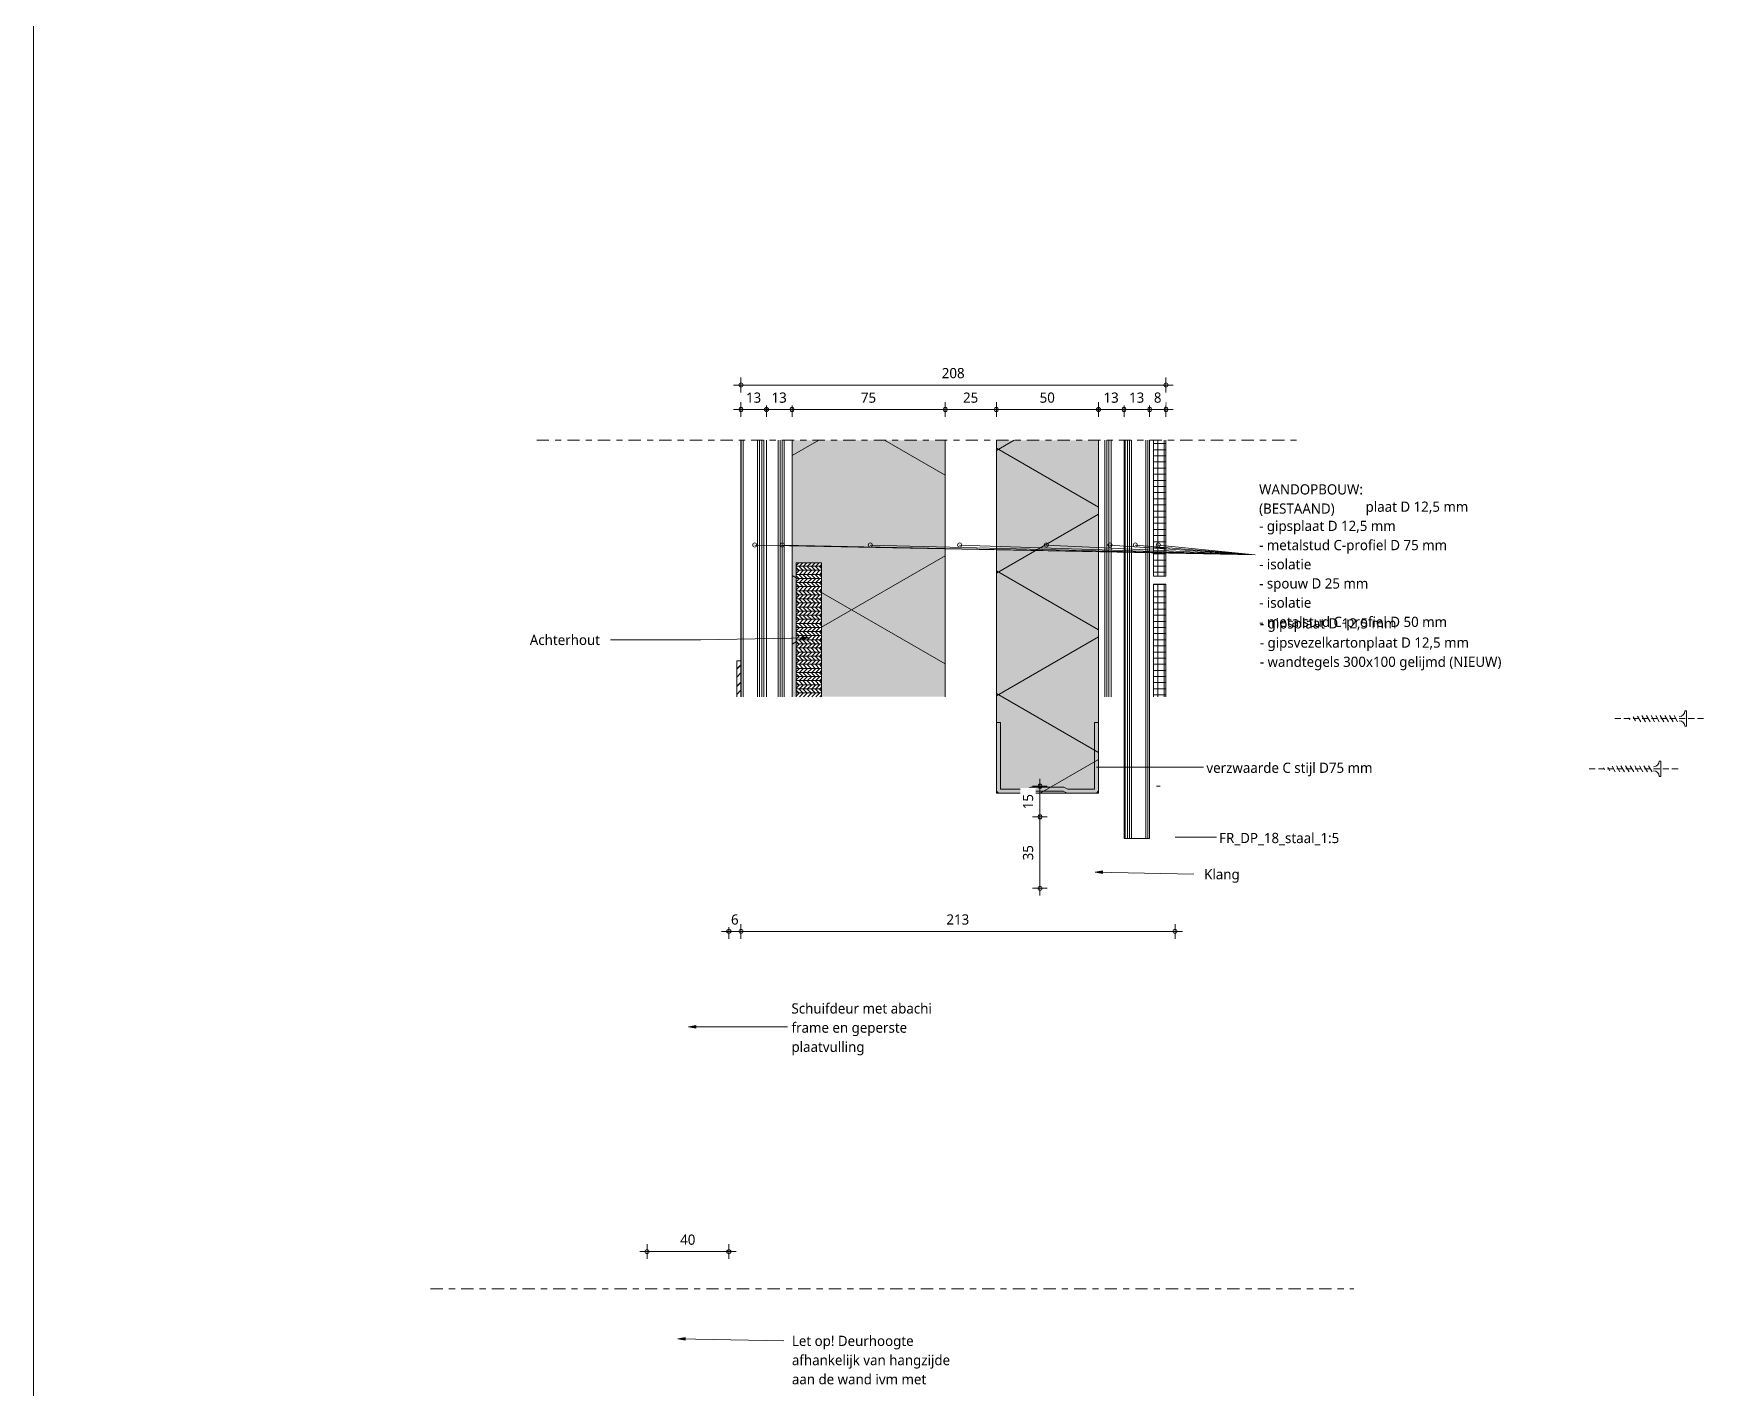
# Model space of a CAD drawing. Header units: millimetres. Extents: x 32900 to 38291, y -18988 to 4133.
# Drawn here: x 37280 to 38097, y -12529 to -11865 of the extents above; entities that cross this region are included whole.
import ezdxf

# ---------------------------------------------------------------- set-up
doc = ezdxf.new("R2010")
doc.units = ezdxf.units.MM
doc.linetypes.add('MV_center', pattern=[15, 6, -3, 3, -3])
doc.linetypes.add('MV_hidden_2', pattern=[4.5, 3, -1.5])
for name, color, linetype, lineweight in [('A-ANNO-DIMS', 211, 'Continuous', 13), ('A-ANNO-DIMS-2', 211, 'Continuous', 13), ('A-ANNO-IDEN', 131, 'Continuous', 18), ('A-ANNO-NOTE', 131, 'Continuous', 18), ('A-DETL', 90, 'Continuous', 13), ('A-DETL-GENF', 92, 'Continuous', 18), ('A-DETL-THIN', 151, 'Continuous', 18), ('G-ANNO-TEXT', 231, 'Continuous', 13)]:
    doc.layers.add(name, color=color, linetype=linetype, lineweight=lineweight)
doc.styles.add('Segoe UI', font='segoeui.ttf', dxfattribs={"height": 5})
doc.styles.add('Segoe UI_B', font='segoeui.ttf', dxfattribs={"height": 5})
doc.dimstyles.new('2_5_mm_4', dxfattribs={"dimscale": 304.8, "dimtxt": 5.23682, "dimasz": 0.006562, "dimexe": 0.011811, "dimexo": 0.0625, "dimgap": 0.005906, "dimtad": 1, "dimdec": 0, "dimzin": 0, "dimdsep": 46, "dimtxsty": 'Segoe UI', "dimblk1": 'DOTBLANK', "dimblk2": 'DOTBLANK', "dimsah": 1, "dimcen": 0.09, "dimdle": 0.011811, "dimazin": 0, "dimtfac": 1, "dimtdec": 4, "dimtix": 1, "dimtmove": 0, "dimatfit": 3, "dimfxl": 0.011811, "dimfxlon": 1, "dimtvp": 1, "dimtfill": 1, "dimtolj": 1, "dimtzin": 0, "dimarcsym": 2})
pattern_1 = [(90, (4, 0), (-10, 6e-16), []), (90, (5, 0), (-10, 6e-16), []), (90, (6, 0), (-10, 6e-16), []), (90, (7, 0), (-10, 6e-16), [])]

# ---------------------------------------------------------------- blocks, each defined once
blk = doc.blocks.new('42 isolatie - Type 1-V32-Details ziekenhuis Utiliteitsgebouw')
at = {"layer": 'A-DETL-GENF'}
blk.add_hatch(color=256, dxfattribs=at).paths.add_polyline_path([(47.49, 0.8), (173.11, 0.8), (173.11, 75.8), (47.49, 75.8), (47.49, 73.84), (113.11, 73.84), (113.11, 61.34), (47.49, 61.34)])
at = {"layer": 'A-DETL-GENF', "lineweight": 13}
h = blk.add_hatch(dxfattribs=at)
h.set_pattern_fill('FP_4', color=256, style=0, pattern_type=2)
h.set_pattern_definition([(60, (0, 0), (-69.282, 40), []), (120, (0, 0), (-69.282, -40), [])])
h.paths.add_polyline_path([(47.49, 0.8), (173.11, 0.8), (173.11, 75.8), (47.49, 75.8), (47.49, 73.84), (113.11, 73.84), (113.11, 61.34), (47.49, 61.34)])
at = {"layer": 'A-DETL-GENF'}
for p, q in [((173.11, 75.8), (47.49, 75.8)), ((173.11, 75.8), (47.49, 75.8)), ((47.49, 0.8), (173.11, 0.8)), ((47.49, 0.8), (173.11, 0.8))]:
    blk.add_line(p, q, dxfattribs=at)
blk = doc.blocks.new('NLRS_00_DI_maskeer - Type 1-4234931-Details ziekenhuis Utiliteitsgebouw')
at = {"layer": 'A-DETL-GENF', "linetype": 'MV_center'}
blk.add_line((-100, 0), (351.96, 0), dxfattribs=at)
blk = doc.blocks.new('42 isolatie - Type 1-3789021-Details ziekenhuis Utiliteitsgebouw')
at = {"layer": 'A-DETL-GENF'}
blk.add_hatch(color=256, dxfattribs=at).paths.add_polyline_path([(0.28, 50.8), (0.28, 0.8), (173.11, 0.8), (173.11, 50.8), (45.63, 50.8)])
at = {"layer": 'A-DETL-GENF', "lineweight": 13}
h = blk.add_hatch(dxfattribs=at)
h.set_pattern_fill('FP_16', color=256, style=0, pattern_type=2)
h.set_pattern_definition([(60, (0, 0), (-45.033, 26), []), (120, (0, 0), (-45.033, -26), [])])
h.paths.add_polyline_path([(0.28, 0.8), (173.11, 0.8), (173.11, 50.8), (0.28, 50.8)])
at = {"layer": 'A-DETL-GENF'}
for p, q in [((173.11, 50.8), (0.28, 50.8)), ((0.28, 50.8), (0.28, 0.8)), ((173.11, 50.8), (0.28, 50.8)), ((0.28, 50.8), (0.28, 0.8)), ((0.28, 0.8), (173.11, 0.8)), ((0.28, 0.8), (173.11, 0.8))]:
    blk.add_line(p, q, dxfattribs=at)
blk = doc.blocks.new('00 msprofiel - 50-3718037-Details ziekenhuis Utiliteitsgebouw')
at = {"layer": 'A-DETL-GENF'}
for p, q in [((1.72, 25), (34.63, 25)), ((34.63, 25), (34.63, 23.04)), ((0, 9.6), (0, 23.28)), ((34.63, 23.04), (1.96, 23.04)), ((1.96, 23.04), (1.96, 10.06)), ((0.98, 7.63), (0, 9.6)), ((1.96, 10.06), (2.95, 8.1)), ((0.98, -7.63), (0.98, 7.63)), ((2.95, 8.1), (2.95, -8.1)), ((0.98, -7.63), (0, -9.6)), ((1.96, -10.06), (2.95, -8.1)), ((0, -9.6), (0, -23.28)), ((1.96, -23.04), (1.96, -10.06)), ((34.63, -23.04), (1.96, -23.04)), ((34.63, -25), (34.63, -23.04)), ((1.72, -25), (34.63, -25))]:
    blk.add_line(p, q, dxfattribs=at)
for centre, start, end in [((1.72, 23.28), 90, 180), ((1.72, -23.28), 180, 270)]:
    blk.add_arc(centre, 1.72, start, end, dxfattribs=at)
blk = doc.blocks.new('NLRS_00_DI_maskeer - Type 1-4234758-Details ziekenhuis Utiliteitsgebouw')
at = {"layer": 'A-DETL-GENF', "linetype": 'MV_center'}
blk.add_line((275, 0), (-100, 0), dxfattribs=at)
blk = doc.blocks.new('DIMBLOCK858-Details ziekenhuis Utiliteitsgebouw')
at = {"layer": 'A-ANNO-DIMS-2'}
for p, q in [((37825.88, -12049.32), (37825.88, -12045.72)), ((37837.48, -12049.32), (37825.88, -12049.32)), ((37825.88, -12049.32), (37825.88, -12052.92)), ((37833.88, -12049.32), (37833.88, -12045.72)), ((37833.88, -12049.32), (37833.88, -12052.92))]:
    blk.add_line(p, q, dxfattribs=at)
for centre in [(37825.88, -12049.32), (37833.88, -12049.32)]:
    blk.add_circle(centre, 1, dxfattribs=at)
at = {"layer": 'A-ANNO-DIMS-2', "color": 0, "insert": (37827.98, -12041), "char_height": 5, "width": 4.5703, "attachment_point": 1, "line_spacing_factor": 1.142579, "style": 'Segoe UI', "bg_fill": 3, "box_fill_scale": 1.25, "bg_fill_color": 9, "bg_fill_true_color": 13158600, "bg_fill_transparency": 0}
blk.add_mtext('8', dxfattribs=at)
blk = doc.blocks.new('_DotBlank')
at = {"color": 0, "linetype": 'ByBlock', "lineweight": -2}
blk.add_line((-0.5, 0), (-1, 0), dxfattribs=at)
blk.add_circle((0, 0), 0.5, dxfattribs=at)
blk = doc.blocks.new('DIMBLOCK859-Details ziekenhuis Utiliteitsgebouw')
at = {"layer": 'A-ANNO-DIMS-2'}
for p, q in [((37813.38, -12049.32), (37813.38, -12045.72)), ((37825.88, -12049.32), (37813.38, -12049.32)), ((37813.38, -12049.32), (37813.38, -12052.92)), ((37825.88, -12049.32), (37825.88, -12045.72)), ((37825.88, -12049.32), (37825.88, -12052.92))]:
    blk.add_line(p, q, dxfattribs=at)
for centre in [(37813.38, -12049.32), (37825.88, -12049.32)]:
    blk.add_circle(centre, 1, dxfattribs=at)
at = {"layer": 'A-ANNO-DIMS-2', "color": 0, "insert": (37815.82, -12041), "char_height": 5, "width": 9.1406, "attachment_point": 1, "line_spacing_factor": 1.142579, "style": 'Segoe UI', "bg_fill": 3, "box_fill_scale": 1.25, "bg_fill_color": 9, "bg_fill_true_color": 13158600, "bg_fill_transparency": 0}
blk.add_mtext('13', dxfattribs=at)
blk = doc.blocks.new('DIMBLOCK860-Details ziekenhuis Utiliteitsgebouw')
at = {"layer": 'A-ANNO-DIMS-2'}
for p, q in [((37800.88, -12049.32), (37800.88, -12045.72)), ((37813.38, -12049.32), (37800.88, -12049.32)), ((37800.88, -12049.32), (37800.88, -12052.92)), ((37813.38, -12049.32), (37813.38, -12045.72)), ((37813.38, -12049.32), (37813.38, -12052.92))]:
    blk.add_line(p, q, dxfattribs=at)
for centre in [(37800.88, -12049.32), (37813.38, -12049.32)]:
    blk.add_circle(centre, 1, dxfattribs=at)
at = {"layer": 'A-ANNO-DIMS-2', "color": 0, "insert": (37803.32, -12041), "char_height": 5, "width": 9.1406, "attachment_point": 1, "line_spacing_factor": 1.142579, "style": 'Segoe UI', "bg_fill": 3, "box_fill_scale": 1.25, "bg_fill_color": 9, "bg_fill_true_color": 13158600, "bg_fill_transparency": 0}
blk.add_mtext('13', dxfattribs=at)
blk = doc.blocks.new('DIMBLOCK861-Details ziekenhuis Utiliteitsgebouw')
at = {"layer": 'A-ANNO-DIMS-2'}
for p, q in [((37750.88, -12049.32), (37750.88, -12045.72)), ((37800.88, -12049.32), (37750.88, -12049.32)), ((37750.88, -12049.32), (37750.88, -12052.92)), ((37800.88, -12049.32), (37800.88, -12045.72)), ((37800.88, -12049.32), (37800.88, -12052.92))]:
    blk.add_line(p, q, dxfattribs=at)
for centre in [(37750.88, -12049.32), (37800.88, -12049.32)]:
    blk.add_circle(centre, 1, dxfattribs=at)
at = {"layer": 'A-ANNO-DIMS-2', "color": 0, "insert": (37772.07, -12041), "char_height": 5, "width": 9.1406, "attachment_point": 1, "line_spacing_factor": 1.142579, "style": 'Segoe UI', "bg_fill": 3, "box_fill_scale": 1.25, "bg_fill_color": 9, "bg_fill_true_color": 13158600, "bg_fill_transparency": 0}
blk.add_mtext('50', dxfattribs=at)
blk = doc.blocks.new('DIMBLOCK862-Details ziekenhuis Utiliteitsgebouw')
at = {"layer": 'A-ANNO-DIMS-2'}
for p, q in [((37725.88, -12049.32), (37725.88, -12045.72)), ((37750.88, -12049.32), (37725.88, -12049.32)), ((37725.88, -12049.32), (37725.88, -12052.92)), ((37750.88, -12049.32), (37750.88, -12045.72)), ((37750.88, -12049.32), (37750.88, -12052.92))]:
    blk.add_line(p, q, dxfattribs=at)
for centre in [(37725.88, -12049.32), (37750.88, -12049.32)]:
    blk.add_circle(centre, 1, dxfattribs=at)
at = {"layer": 'A-ANNO-DIMS-2', "color": 0, "insert": (37734.57, -12041), "char_height": 5, "width": 9.1406, "attachment_point": 1, "line_spacing_factor": 1.142579, "style": 'Segoe UI', "bg_fill": 3, "box_fill_scale": 1.25, "bg_fill_color": 9, "bg_fill_true_color": 13158600, "bg_fill_transparency": 0}
blk.add_mtext('25', dxfattribs=at)
blk = doc.blocks.new('DIMBLOCK863-Details ziekenhuis Utiliteitsgebouw')
at = {"layer": 'A-ANNO-DIMS-2'}
for p, q in [((37650.88, -12049.32), (37650.88, -12045.72)), ((37725.88, -12049.32), (37650.88, -12049.32)), ((37650.88, -12049.32), (37650.88, -12052.92)), ((37725.88, -12049.32), (37725.88, -12045.72)), ((37725.88, -12049.32), (37725.88, -12052.92))]:
    blk.add_line(p, q, dxfattribs=at)
for centre in [(37650.88, -12049.32), (37725.88, -12049.32)]:
    blk.add_circle(centre, 1, dxfattribs=at)
at = {"layer": 'A-ANNO-DIMS-2', "color": 0, "insert": (37684.57, -12041), "char_height": 5, "width": 9.1406, "attachment_point": 1, "line_spacing_factor": 1.142579, "style": 'Segoe UI', "bg_fill": 3, "box_fill_scale": 1.25, "bg_fill_color": 9, "bg_fill_true_color": 13158600, "bg_fill_transparency": 0}
blk.add_mtext('75', dxfattribs=at)
blk = doc.blocks.new('DIMBLOCK864-Details ziekenhuis Utiliteitsgebouw')
at = {"layer": 'A-ANNO-DIMS-2'}
for p, q in [((37638.38, -12049.32), (37638.38, -12045.72)), ((37650.88, -12049.32), (37638.38, -12049.32)), ((37638.38, -12049.32), (37638.38, -12052.92)), ((37650.88, -12049.32), (37650.88, -12045.72)), ((37650.88, -12049.32), (37650.88, -12052.92))]:
    blk.add_line(p, q, dxfattribs=at)
for centre in [(37638.38, -12049.32), (37650.88, -12049.32)]:
    blk.add_circle(centre, 1, dxfattribs=at)
at = {"layer": 'A-ANNO-DIMS-2', "color": 0, "insert": (37640.82, -12041), "char_height": 5, "width": 9.1406, "attachment_point": 1, "line_spacing_factor": 1.142579, "style": 'Segoe UI', "bg_fill": 3, "box_fill_scale": 1.25, "bg_fill_color": 9, "bg_fill_true_color": 13158600, "bg_fill_transparency": 0}
blk.add_mtext('13', dxfattribs=at)
blk = doc.blocks.new('DIMBLOCK865-Details ziekenhuis Utiliteitsgebouw')
at = {"layer": 'A-ANNO-DIMS-2'}
for p, q in [((37638.38, -12049.32), (37622.28, -12049.32)), ((37625.88, -12049.32), (37625.88, -12045.72)), ((37625.88, -12049.32), (37625.88, -12052.92)), ((37638.38, -12049.32), (37638.38, -12045.72)), ((37638.38, -12049.32), (37638.38, -12052.92))]:
    blk.add_line(p, q, dxfattribs=at)
for centre in [(37625.88, -12049.32), (37638.38, -12049.32)]:
    blk.add_circle(centre, 1, dxfattribs=at)
at = {"layer": 'A-ANNO-DIMS-2', "color": 0, "insert": (37628.32, -12041), "char_height": 5, "width": 9.1406, "attachment_point": 1, "line_spacing_factor": 1.142579, "style": 'Segoe UI', "bg_fill": 3, "box_fill_scale": 1.25, "bg_fill_color": 9, "bg_fill_true_color": 13158600, "bg_fill_transparency": 0}
blk.add_mtext('13', dxfattribs=at)
blk = doc.blocks.new('DIMBLOCK866-Details ziekenhuis Utiliteitsgebouw')
at = {"layer": 'A-ANNO-DIMS-2'}
for p, q in [((37625.88, -12037.32), (37625.88, -12033.72)), ((37833.88, -12037.32), (37833.88, -12033.72)), ((37622.28, -12037.32), (37837.48, -12037.32)), ((37625.88, -12037.32), (37625.88, -12040.92)), ((37833.88, -12037.32), (37833.88, -12040.92))]:
    blk.add_line(p, q, dxfattribs=at)
for centre in [(37625.88, -12037.32), (37833.88, -12037.32)]:
    blk.add_circle(centre, 1, dxfattribs=at)
at = {"layer": 'A-ANNO-DIMS-2', "color": 0, "insert": (37724.17, -12029), "char_height": 5, "width": 13.7109, "attachment_point": 1, "line_spacing_factor": 1.142579, "style": 'Segoe UI', "bg_fill": 3, "box_fill_scale": 1.25, "bg_fill_color": 9, "bg_fill_true_color": 13158600, "bg_fill_transparency": 0}
blk.add_mtext('208', dxfattribs=at)
blk = doc.blocks.new('DIMBLOCK869-Details ziekenhuis Utiliteitsgebouw')
at = {"layer": 'A-ANNO-DIMS-2'}
for p, q in [((37579.92, -12461.45), (37579.92, -12457.85)), ((37619.92, -12461.45), (37619.92, -12457.85)), ((37576.32, -12461.45), (37623.52, -12461.45)), ((37579.92, -12461.45), (37579.92, -12465.05)), ((37619.92, -12461.45), (37619.92, -12465.05))]:
    blk.add_line(p, q, dxfattribs=at)
for centre in [(37579.92, -12461.45), (37619.92, -12461.45)]:
    blk.add_circle(centre, 1, dxfattribs=at)
at = {"layer": 'A-ANNO-DIMS-2', "color": 0, "insert": (37596.11, -12453.12), "char_height": 5, "width": 9.1406, "attachment_point": 1, "line_spacing_factor": 1.142579, "style": 'Segoe UI', "bg_fill": 3, "box_fill_scale": 1.25, "bg_fill_color": 9, "bg_fill_true_color": 13158600, "bg_fill_transparency": 0}
blk.add_mtext('40', dxfattribs=at)
blk = doc.blocks.new('DIMBLOCK873-Details ziekenhuis Utiliteitsgebouw')
at = {"layer": 'A-ANNO-DIMS-2'}
for p, q in [((37772.21, -12248.66), (37768.61, -12248.66)), ((37772.21, -12287.25), (37772.21, -12248.66)), ((37772.21, -12248.66), (37775.81, -12248.66)), ((37772.21, -12283.65), (37768.61, -12283.65)), ((37772.21, -12283.65), (37775.81, -12283.65))]:
    blk.add_line(p, q, dxfattribs=at)
for centre in [(37772.21, -12248.66), (37772.21, -12283.65)]:
    blk.add_circle(centre, 1, dxfattribs=at)
at = {"layer": 'A-ANNO-DIMS-2', "color": 0, "insert": (37763.88, -12269.96), "char_height": 5, "width": 9.1406, "attachment_point": 1, "rotation": 90, "line_spacing_factor": 1.142579, "style": 'Segoe UI', "bg_fill": 3, "box_fill_scale": 1.25, "bg_fill_color": 9, "bg_fill_true_color": 13158600, "bg_fill_transparency": 0}
blk.add_mtext('35', dxfattribs=at)
blk = doc.blocks.new('DIMBLOCK874-Details ziekenhuis Utiliteitsgebouw')
at = {"layer": 'A-ANNO-DIMS-2'}
for p, q in [((37772.21, -12248.66), (37772.21, -12230.06)), ((37772.21, -12233.66), (37768.61, -12233.66)), ((37772.21, -12233.66), (37775.81, -12233.66)), ((37772.21, -12248.66), (37768.61, -12248.66)), ((37772.21, -12248.66), (37775.81, -12248.66))]:
    blk.add_line(p, q, dxfattribs=at)
for centre in [(37772.21, -12233.66), (37772.21, -12248.66)]:
    blk.add_circle(centre, 1, dxfattribs=at)
at = {"layer": 'A-ANNO-DIMS-2', "color": 0, "insert": (37763.88, -12244.97), "char_height": 5, "width": 9.1406, "attachment_point": 1, "rotation": 90, "line_spacing_factor": 1.142579, "style": 'Segoe UI', "bg_fill": 3, "box_fill_scale": 1.25, "bg_fill_color": 9, "bg_fill_true_color": 13158600, "bg_fill_transparency": 0}
blk.add_mtext('15', dxfattribs=at)
blk = doc.blocks.new('DIMBLOCK875-Details ziekenhuis Utiliteitsgebouw')
at = {"layer": 'A-ANNO-DIMS-2'}
for p, q in [((37619.92, -12304.74), (37619.92, -12301.14)), ((37625.88, -12304.74), (37625.88, -12301.14)), ((37616.32, -12304.74), (37625.88, -12304.74)), ((37619.92, -12304.74), (37619.92, -12308.34)), ((37625.88, -12304.74), (37625.88, -12308.34))]:
    blk.add_line(p, q, dxfattribs=at)
for centre in [(37619.92, -12304.74), (37625.88, -12304.74)]:
    blk.add_circle(centre, 1, dxfattribs=at)
at = {"layer": 'A-ANNO-DIMS-2', "color": 0, "insert": (37621, -12296.41), "char_height": 5, "width": 4.5703, "attachment_point": 1, "line_spacing_factor": 1.142579, "style": 'Segoe UI', "bg_fill": 3, "box_fill_scale": 1.25, "bg_fill_color": 9, "bg_fill_true_color": 13158600, "bg_fill_transparency": 0}
blk.add_mtext('6', dxfattribs=at)
blk = doc.blocks.new('DIMBLOCK876-Details ziekenhuis Utiliteitsgebouw')
at = {"layer": 'A-ANNO-DIMS-2'}
for p, q in [((37625.88, -12304.74), (37625.88, -12301.14)), ((37838.38, -12304.74), (37838.38, -12301.14)), ((37625.88, -12304.74), (37841.98, -12304.74)), ((37625.88, -12304.74), (37625.88, -12308.34)), ((37838.38, -12304.74), (37838.38, -12308.34))]:
    blk.add_line(p, q, dxfattribs=at)
for centre in [(37625.88, -12304.74), (37838.38, -12304.74)]:
    blk.add_circle(centre, 1, dxfattribs=at)
at = {"layer": 'A-ANNO-DIMS-2', "color": 0, "insert": (37726.42, -12296.41), "char_height": 5, "width": 13.7109, "attachment_point": 1, "line_spacing_factor": 1.142579, "style": 'Segoe UI', "bg_fill": 3, "box_fill_scale": 1.25, "bg_fill_color": 9, "bg_fill_true_color": 13158600, "bg_fill_transparency": 0}
blk.add_mtext('213', dxfattribs=at)

msp = doc.modelspace()

# ---------------------------------------------------------------- hatches: boundary and pattern name
at = {"layer": 'A-ANNO-NOTE'}
msp.add_hatch(color=256, dxfattribs=at).paths.add_polyline_path([(37600.11, -12351.49), (37603.71, -12352.13), (37603.71, -12350.86)])
at = {"layer": 'A-DETL-GENF', "lineweight": 13}
h = msp.add_hatch(dxfattribs=at)
h.set_pattern_fill('FP_2', color=254, style=0, pattern_type=2)
h.set_pattern_definition(pattern_1)
h.paths.add_polyline_path([(37638.38, -12189.94), (37638.38, -12064.32), (37625.88, -12064.32), (37625.88, -12189.94)])
h = msp.add_hatch(dxfattribs=at)
h.set_pattern_fill('FP_2', color=254, style=0, pattern_type=2)
h.set_pattern_definition(pattern_1)
h.paths.add_polyline_path([(37650.88, -12189.94), (37650.88, -12064.32), (37638.38, -12064.32), (37638.38, -12189.94)])
h = msp.add_hatch(dxfattribs=at)
h.set_pattern_fill('FP_2', color=254, style=0, pattern_type=2)
h.set_pattern_definition(pattern_1)
h.paths.add_polyline_path([(37813.38, -12189.94), (37813.38, -12064.32), (37800.88, -12064.32), (37800.88, -12189.94)])
h = msp.add_hatch(dxfattribs=at)
h.set_pattern_fill('FP_2', color=254, style=0, pattern_type=2)
h.set_pattern_definition(pattern_1)
h.paths.add_polyline_path([(37825.88, -12259.32), (37825.88, -12064.32), (37813.38, -12064.32), (37813.38, -12259.32), (37816.25, -12259.32)])
h = msp.add_hatch(dxfattribs=at)
h.set_pattern_fill('FP_5', color=254, style=0, pattern_type=2)
h.set_pattern_definition([(0, (0, 0), (0, 3), []), (90, (0, 0), (-3, 2e-16), [])])
h.paths.add_polyline_path([(37833.88, -12189.94), (37833.88, -12134.86), (37827.88, -12134.86), (37827.88, -12189.94), (37831.32, -12189.94)])
h.paths.add_polyline_path([(37833.88, -12130.86), (37833.88, -12064.32), (37827.88, -12064.32), (37827.88, -12130.86)])
h = msp.add_hatch(dxfattribs=at)
h.set_pattern_fill('FP_33', color=254, style=0, pattern_type=2)
h.set_pattern_definition([(0, (0, 0), (0, 2), [20, 0]), (45, (0, 0), (1.999697977, 0), [2.828, -2.828]), (315, (0, 0), (1.999697977, 0), [2.828, -2.828])])
h.paths.add_polyline_path([(37665.34, -12189.94), (37665.34, -12124.32), (37652.84, -12124.32), (37652.84, -12189.94)])
h = msp.add_hatch(dxfattribs=at)
h.set_pattern_fill('FP_19', color=254, style=0, pattern_type=2)
h.set_pattern_definition([(45, (0, 0), (-4.2426407, 4.2426407), []), (45, (0.2, 0), (-4.2426407, 4.2426407), []), (45, (4, 0), (-4.2426407, 4.2426407), [])])
h.paths.add_polyline_path([(37625.88, -12189.94), (37625.88, -12172.4), (37623.88, -12172.4), (37623.88, -12189.94), (37624.82, -12189.94)])
at = {"layer": 'G-ANNO-TEXT'}
for color, points in [(7, [(37659.45, -12161.03), (37655.84, -12160.47), (37655.87, -12161.74)]), (7, [(37799.19, -12275.71), (37802.77, -12276.42), (37802.8, -12275.15)]), (1, [(37594.99, -12504.1), (37598.57, -12504.81), (37598.6, -12503.54)])]:
    msp.add_hatch(color=color, dxfattribs=at).paths.add_polyline_path(points)

# ---------------------------------------------------------------- linework, layer by layer
at = {"layer": 'A-ANNO-IDEN'}
for p, q in [((37799.85, -12224.32), (37852.91, -12224.32)), ((37838.47, -12258.69), (37859.16, -12258.69))]:
    msp.add_line(p, q, dxfattribs=at)
at = {"layer": 'A-ANNO-NOTE'}
for p, q in [((37632.61, -12115.64), (37877.59, -12120.48)), ((37646.11, -12115.64), (37877.59, -12120.48)), ((37689.16, -12115.64), (37877.59, -12120.48)), ((37732.92, -12115.64), (37877.59, -12120.48)), ((37775.33, -12115.64), (37877.59, -12120.48)), ((37806.51, -12115.64), (37877.59, -12120.48)), ((37818.86, -12115.64), (37877.59, -12120.48)), ((37830.18, -12115.64), (37877.59, -12120.48)), ((37603.71, -12350.86), (37600.11, -12351.49)), ((37600.11, -12351.49), (37603.71, -12352.13)), ((37600.11, -12351.49), (37648.69, -12351.49)), ((37603.71, -12352.13), (37603.71, -12350.86))]:
    msp.add_line(p, q, dxfattribs=at)
for centre in [(37632.61, -12115.64), (37646.11, -12115.64), (37689.16, -12115.64), (37732.92, -12115.64), (37775.33, -12115.64), (37806.51, -12115.64), (37818.86, -12115.64), (37830.18, -12115.64)]:
    msp.add_circle(centre, 1, dxfattribs=at)
at = {"layer": 'A-DETL', "lineweight": 18}
msp.add_line((37279.51, 3651.86), (37279.51, -18988.14), dxfattribs=at)
at = {"layer": 'A-DETL'}
for p, q in [((37625.88, -12172.4), (37623.88, -12172.4)), ((37623.88, -12172.4), (37623.88, -12189.94)), ((37625.88, -12189.94), (37625.88, -12172.4)), ((38088.72, -12196.87), (38087.87, -12196.87)), ((38088.72, -12196.87), (38088.72, -12204.37)), ((38061.04, -12201.13), (38060.52, -12200.23)), ((38063.72, -12201.61), (38062.66, -12199.78)), ((38066.37, -12202.12), (38064.76, -12199.34)), ((38068.62, -12202.12), (38066.89, -12199.12)), ((38070.87, -12202.12), (38069.14, -12199.12)), ((38073.12, -12202.12), (38071.39, -12199.12)), ((38075.37, -12202.12), (38073.64, -12199.12)), ((38077.62, -12202.12), (38075.89, -12199.12)), ((38079.87, -12202.12), (38078.14, -12199.12)), ((38082.12, -12202.12), (38080.39, -12199.12)), ((38084.37, -12202.12), (38082.64, -12199.12)), ((38088.72, -12204.37), (38087.87, -12204.37)), ((38076.22, -12221.41), (38075.37, -12221.41)), ((38076.22, -12221.41), (38076.22, -12228.91)), ((37926.22, -12226.16), (37927.29, -12224.31)), ((37928.91, -12225.66), (37929.43, -12224.76)), ((38048.54, -12225.66), (38048.02, -12224.76)), ((38051.22, -12226.15), (38050.16, -12224.31)), ((38053.87, -12226.66), (38052.26, -12223.87)), ((38056.12, -12226.66), (38054.39, -12223.66)), ((38058.37, -12226.66), (38056.64, -12223.66)), ((38060.62, -12226.66), (38058.89, -12223.66)), ((38062.87, -12226.66), (38061.14, -12223.66)), ((38065.12, -12226.66), (38063.39, -12223.66)), ((38067.37, -12226.66), (38065.64, -12223.66)), ((38069.62, -12226.66), (38067.89, -12223.66)), ((38071.87, -12226.66), (38070.14, -12223.66)), ((38076.22, -12228.91), (38075.37, -12228.91)), ((37829.33, -12233.66), (37831.13, -12233.66))]:
    msp.add_line(p, q, dxfattribs=at)
at = {"layer": 'A-DETL', "linetype": 'MV_hidden_2'}
for p, q in [((38097.08, -12200.62), (38052.08, -12200.62)), ((37925.88, -12225.16), (37937.86, -12225.16)), ((38084.58, -12225.16), (38039.58, -12225.16))]:
    msp.add_line(p, q, dxfattribs=at)
at = {"layer": 'A-DETL'}
for centre, start, end in [((38085.12, -12196.87), 270, 0), ((38085.12, -12204.37), 0, 90), ((38072.62, -12221.41), 270, 0), ((38072.62, -12228.91), 0, 90)]:
    msp.add_arc(centre, 2.75, start, end, dxfattribs=at)
at = {"layer": 'A-DETL-THIN'}
for p, q in [((37625.88, -12064.32), (37625.88, -12172.4)), ((37638.38, -12189.94), (37638.38, -12064.32)), ((37813.38, -12064.32), (37813.38, -12259.32)), ((37825.88, -12259.32), (37825.88, -12064.32)), ((37827.88, -12064.32), (37827.88, -12130.86)), ((37833.88, -12130.86), (37833.88, -12064.32)), ((37652.84, -12124.32), (37652.84, -12189.94)), ((37665.34, -12124.32), (37652.84, -12124.32)), ((37665.34, -12189.94), (37665.34, -12124.32)), ((37827.88, -12130.86), (37833.88, -12130.86)), ((37833.88, -12134.86), (37827.88, -12134.86)), ((37827.88, -12134.86), (37827.88, -12189.94)), ((37833.88, -12189.94), (37833.88, -12134.86)), ((37813.38, -12259.32), (37825.88, -12259.32))]:
    msp.add_line(p, q, dxfattribs=at)
at = {"layer": 'G-ANNO-TEXT', "color": 250}
for p, q in [((37606.27, -12162.09), (37562.03, -12162.09)), ((37659.45, -12161.03), (37606.27, -12162.09)), ((37659.45, -12161.03), (37655.84, -12160.47)), ((37655.84, -12160.47), (37655.87, -12161.74)), ((37655.87, -12161.74), (37659.45, -12161.03)), ((37802.8, -12275.15), (37799.19, -12275.71)), ((37799.19, -12275.71), (37802.77, -12276.42)), ((37799.19, -12275.71), (37847.59, -12276.77)), ((37802.77, -12276.42), (37802.8, -12275.15))]:
    msp.add_line(p, q, dxfattribs=at)
at = {"layer": 'G-ANNO-TEXT', "color": 20}
for p, q in [((37598.6, -12503.54), (37594.99, -12504.1)), ((37594.99, -12504.1), (37598.57, -12504.81)), ((37594.99, -12504.1), (37646.79, -12505.16)), ((37598.57, -12504.81), (37598.6, -12503.54))]:
    msp.add_line(p, q, dxfattribs=at)

# ---------------------------------------------------------------- block references
at = {"layer": 'A-DETL-GENF', "linetype": 'MV_center', "rotation": 180}
msp.add_blockref('NLRS_00_DI_maskeer - Type 1-4234758-Details ziekenhuis Utiliteitsgebouw', (37800.88, -12064.32), dxfattribs=at)
at = {"layer": 'A-DETL-GENF'}
for name, p, rotation in [('42 isolatie - Type 1-V32-Details ziekenhuis Utiliteitsgebouw', (37726.68, -12237.43), 89.99999999999972), ('42 isolatie - Type 1-3789021-Details ziekenhuis Utiliteitsgebouw', (37801.68, -12237.43), 89.99999999999972), ('00 msprofiel - 50-3718037-Details ziekenhuis Utiliteitsgebouw', (37775.88, -12237.15), 89.99999999999982)]:
    msp.add_blockref(name, p, dxfattribs=dict(at, rotation=rotation))
at = {"layer": 'A-DETL-GENF', "linetype": 'MV_center'}
msp.add_blockref('NLRS_00_DI_maskeer - Type 1-4234931-Details ziekenhuis Utiliteitsgebouw', (37573.92, -12479.64), dxfattribs=at)

# ---------------------------------------------------------------- texts
at = {"layer": 'A-ANNO-NOTE', "lineweight": 13, "char_height": 5, "attachment_point": 1, "style": 'Segoe UI', "bg_fill": 3, "box_fill_scale": 1.25, "bg_fill_color": 9, "bg_fill_true_color": 13158600, "bg_fill_transparency": 0}
for s, insert, width in [('- gipsvezelkartonplaat D 12,5 mm', (37879.49, -12094.37), 126.5063), ('Schuifdeur met abachi', (37650.59, -12339.94), 83.8565)]:
    msp.add_mtext(s, dxfattribs=dict(at, insert=insert, width=width))
at = {"layer": 'G-ANNO-TEXT', "color": 7, "char_height": 5, "attachment_point": 1, "style": 'Segoe UI'}
for s, insert, width in [('Achterhout', (37522.5, -12159.59), 41.8481), ('- wandtegels 300x100 gelijmd (NIEUW)', (37879.83, -12170.28), 147.3502), ('Klang', (37852.59, -12274.27), 21.1645)]:
    msp.add_mtext(s, dxfattribs=dict(at, insert=insert, width=width))
at = {"layer": 'G-ANNO-TEXT', "color": 1, "char_height": 5, "attachment_point": 1, "style": 'Segoe UI'}
for s, insert, width in [('Let op! Deurhoogte ', (37650.79, -12502.66), 76.1603), ('afhankelijk van hangzijde ', (37650.79, -12512.05), 95.4008), ('aan de wand ivm met ', (37650.79, -12521.44), 83.3755)]:
    msp.add_mtext(s, dxfattribs=dict(at, insert=insert, width=width))

# ---------------------------------------------------------------- dimensions: what is measured, and where the dimension line sits
at = {"layer": 'A-ANNO-DIMS'}
for base, p1, p2, override, picture, middle in [((37825.88, -12049.32), (37833.88, -12052.92), (37825.88, -12052.92), {"dimpost": '<>', "dimfxl": 8}, 'DIMBLOCK858-Details ziekenhuis Utiliteitsgebouw', (37829.88, -12044.94)), ((37625.88, -12304.74), (37619.92, -12301.14), (37625.88, -12301.14), {"dimpost": '<>', "dimfxl": 5.956363}, 'DIMBLOCK875-Details ziekenhuis Utiliteitsgebouw', (37622.9, -12300.35)), ((37619.92, -12461.45), (37579.92, -12457.85), (37619.92, -12457.85), {"dimpost": '<>', "dimfxl": 40}, 'DIMBLOCK869-Details ziekenhuis Utiliteitsgebouw', (37599.92, -12457.06))]:
    dim = msp.add_linear_dim(base=base, p1=p1, p2=p2, dimstyle='2_5_mm_4', override=override, dxfattribs=at)
    dim.commit()
    dim.dimension.update_dxf_attribs({"geometry": picture, "text_midpoint": middle})
dim = msp.add_linear_dim(base=(37772.21, -12248.66), p1=(37768.61, -12283.65), p2=(37775.81, -12248.66), angle=90, dimstyle='2_5_mm_4', override={"dimpost": '<>', "dimfxl": 35.726612}, dxfattribs=at)
dim.commit()
dim.dimension.update_dxf_attribs({"geometry": 'DIMBLOCK873-Details ziekenhuis Utiliteitsgebouw', "text_midpoint": (37767.82, -12266.15)})

# ---------------------------------------------------------------- next in the draw order: texts
at = {"layer": 'A-ANNO-IDEN', "lineweight": 13, "char_height": 5, "attachment_point": 1, "style": 'Segoe UI', "bg_fill": 3, "box_fill_scale": 1.25, "bg_fill_color": 9, "bg_fill_true_color": 13158600, "bg_fill_transparency": 0}
for s, insert, width in [('verzwaarde C stijl D75 mm', (37853.68, -12222.16), 99.8903), ('FR_DP_18_staal_1:5', (37859.93, -12256.53), 71.6709)]:
    msp.add_mtext(s, dxfattribs=dict(at, insert=insert, width=width))
at = {"layer": 'A-ANNO-NOTE', "lineweight": 13, "char_height": 5, "attachment_point": 1, "bg_fill": 3, "box_fill_scale": 1.25, "bg_fill_color": 9, "bg_fill_true_color": 13158600, "bg_fill_transparency": 0}
for s, insert, width, style in [('WANDOPBOUW:', (37879.49, -12085.91), 67.8228, 'Segoe UI_B'), ('- gipsplaat D 12,5 mm', (37879.49, -12103.77), 83.5358, 'Segoe UI'), ('frame en geperste', (37650.59, -12349.34), 68.6245, 'Segoe UI')]:
    msp.add_mtext(s, dxfattribs=dict(at, insert=insert, width=width, style=style))

# ---------------------------------------------------------------- next in the draw order: dimensions: what is measured, and where the dimension line sits
at = {"layer": 'A-ANNO-DIMS'}
for base, p1, p2, override, picture, middle in [((37813.37949756, -12049.32358475), (37825.87949756, -12052.92358475), (37813.37949756, -12052.92358475), {"dimpost": '<>', "dimfxl": 12.5}, 'DIMBLOCK859-Details ziekenhuis Utiliteitsgebouw', (37819.62949756, -12044.92421236)), ((37838.37949756, -12304.7356242), (37625.87949756, -12301.1356242), (37838.37949756, -12301.1356242), {"dimpost": '<>', "dimfxl": 212.5}, 'DIMBLOCK876-Details ziekenhuis Utiliteitsgebouw', (37732.12949756, -12300.33625181))]:
    dim = msp.add_linear_dim(base=base, p1=p1, p2=p2, dimstyle='2_5_mm_4', override=override, dxfattribs=at)
    dim.commit()
    dim.dimension.update_dxf_attribs({"geometry": picture, "text_midpoint": middle})
dim = msp.add_linear_dim(base=(37772.21, -12233.66), p1=(37775.81, -12248.66), p2=(37775.81, -12233.66), angle=90, dimstyle='2_5_mm_4', override={"dimpost": '<>', "dimfxl": 15}, dxfattribs=at)
dim.commit()
dim.dimension.update_dxf_attribs({"geometry": 'DIMBLOCK874-Details ziekenhuis Utiliteitsgebouw', "text_midpoint": (37767.81, -12241.16)})

# ---------------------------------------------------------------- next in the draw order: texts
at = {"layer": 'A-ANNO-NOTE', "lineweight": 13, "char_height": 5, "attachment_point": 1, "bg_fill": 3, "box_fill_scale": 1.25, "bg_fill_color": 9, "bg_fill_true_color": 13158600, "bg_fill_transparency": 0}
for s, insert, width, style in [('(BESTAAND)', (37879.49, -12095.3), 50.9873, 'Segoe UI_B'), ('- metalstud C-profiel D 75 mm', (37879.49, -12113.16), 115.6033, 'Segoe UI'), ('plaatvulling', (37650.59, -12358.73), 43.4515, 'Segoe UI')]:
    msp.add_mtext(s, dxfattribs=dict(at, insert=insert, width=width, style=style))

# ---------------------------------------------------------------- next in the draw order: dimensions: what is measured, and where the dimension line sits
at = {"layer": 'A-ANNO-DIMS'}
dim = msp.add_linear_dim(base=(37800.87949756, -12049.32358475), p1=(37813.37949756, -12052.92358475), p2=(37800.87949756, -12052.92358475), dimstyle='2_5_mm_4', override={"dimpost": '<>', "dimfxl": 12.5}, dxfattribs=at)
dim.commit()
dim.dimension.update_dxf_attribs({"geometry": 'DIMBLOCK860-Details ziekenhuis Utiliteitsgebouw', "text_midpoint": (37807.12949756, -12044.92421236)})

# ---------------------------------------------------------------- next in the draw order: texts
at = {"layer": 'A-ANNO-NOTE', "lineweight": 13, "insert": (37879.49, -12122.55), "char_height": 5, "width": 32.2278, "attachment_point": 1, "style": 'Segoe UI', "bg_fill": 3, "box_fill_scale": 1.25, "bg_fill_color": 9, "bg_fill_true_color": 13158600, "bg_fill_transparency": 0}
msp.add_mtext('- isolatie', dxfattribs=at)

# ---------------------------------------------------------------- next in the draw order: dimensions: what is measured, and where the dimension line sits
at = {"layer": 'A-ANNO-DIMS'}
dim = msp.add_linear_dim(base=(37750.88, -12049.32), p1=(37800.88, -12052.92), p2=(37750.88, -12052.92), dimstyle='2_5_mm_4', override={"dimpost": '<>', "dimfxl": 50}, dxfattribs=at)
dim.commit()
dim.dimension.update_dxf_attribs({"geometry": 'DIMBLOCK861-Details ziekenhuis Utiliteitsgebouw', "text_midpoint": (37775.88, -12044.94)})

# ---------------------------------------------------------------- next in the draw order: texts
at = {"layer": 'A-ANNO-NOTE', "lineweight": 13, "insert": (37879.49, -12131.94), "char_height": 5, "width": 67.3418, "attachment_point": 1, "style": 'Segoe UI', "bg_fill": 3, "box_fill_scale": 1.25, "bg_fill_color": 9, "bg_fill_true_color": 13158600, "bg_fill_transparency": 0}
msp.add_mtext('- spouw D 25 mm', dxfattribs=at)

# ---------------------------------------------------------------- next in the draw order: dimensions: what is measured, and where the dimension line sits
at = {"layer": 'A-ANNO-DIMS'}
dim = msp.add_linear_dim(base=(37725.88, -12049.32), p1=(37750.88, -12052.92), p2=(37725.88, -12052.92), dimstyle='2_5_mm_4', override={"dimpost": '<>', "dimfxl": 25}, dxfattribs=at)
dim.commit()
dim.dimension.update_dxf_attribs({"geometry": 'DIMBLOCK862-Details ziekenhuis Utiliteitsgebouw', "text_midpoint": (37738.38, -12044.94)})

# ---------------------------------------------------------------- next in the draw order: texts
at = {"layer": 'A-ANNO-NOTE', "lineweight": 13, "insert": (37879.49, -12141.34), "char_height": 5, "width": 32.2278, "attachment_point": 1, "style": 'Segoe UI', "bg_fill": 3, "box_fill_scale": 1.25, "bg_fill_color": 9, "bg_fill_true_color": 13158600, "bg_fill_transparency": 0}
msp.add_mtext('- isolatie', dxfattribs=at)

# ---------------------------------------------------------------- next in the draw order: dimensions: what is measured, and where the dimension line sits
at = {"layer": 'A-ANNO-DIMS'}
dim = msp.add_linear_dim(base=(37650.88, -12049.32), p1=(37725.88, -12052.92), p2=(37650.88, -12052.92), dimstyle='2_5_mm_4', override={"dimpost": '<>', "dimfxl": 75}, dxfattribs=at)
dim.commit()
dim.dimension.update_dxf_attribs({"geometry": 'DIMBLOCK863-Details ziekenhuis Utiliteitsgebouw', "text_midpoint": (37688.38, -12044.98)})

# ---------------------------------------------------------------- next in the draw order: texts
at = {"layer": 'A-ANNO-NOTE', "lineweight": 13, "insert": (37879.49, -12150.73), "char_height": 5, "width": 115.6033, "attachment_point": 1, "style": 'Segoe UI', "bg_fill": 3, "box_fill_scale": 1.25, "bg_fill_color": 9, "bg_fill_true_color": 13158600, "bg_fill_transparency": 0}
msp.add_mtext('- metalstud C-profiel D 50 mm', dxfattribs=at)

# ---------------------------------------------------------------- next in the draw order: dimensions: what is measured, and where the dimension line sits
at = {"layer": 'A-ANNO-DIMS'}
dim = msp.add_linear_dim(base=(37638.37949756, -12049.32358475), p1=(37650.87949756, -12052.92358475), p2=(37638.37949756, -12052.92358475), dimstyle='2_5_mm_4', override={"dimpost": '<>', "dimfxl": 12.5}, dxfattribs=at)
dim.commit()
dim.dimension.update_dxf_attribs({"geometry": 'DIMBLOCK864-Details ziekenhuis Utiliteitsgebouw', "text_midpoint": (37644.62949756, -12044.92421236)})

# ---------------------------------------------------------------- next in the draw order: texts
at = {"layer": 'G-ANNO-TEXT', "color": 7, "char_height": 5, "attachment_point": 1, "style": 'Segoe UI'}
for s, insert, width in [('- gipsplaat D 12,5 mm', (37879.83, -12151.49), 83.5358), ('- gipsvezelkartonplaat D 12,5 mm', (37879.83, -12160.88), 126.5063)]:
    msp.add_mtext(s, dxfattribs=dict(at, insert=insert, width=width))

# ---------------------------------------------------------------- next in the draw order: dimensions: what is measured, and where the dimension line sits
at = {"layer": 'A-ANNO-DIMS'}
dim = msp.add_linear_dim(base=(37625.87949756, -12049.32358475), p1=(37638.37949756, -12052.92358475), p2=(37625.87949756, -12052.92358475), dimstyle='2_5_mm_4', override={"dimpost": '<>', "dimfxl": 12.5}, dxfattribs=at)
dim.commit()
dim.dimension.update_dxf_attribs({"geometry": 'DIMBLOCK865-Details ziekenhuis Utiliteitsgebouw', "text_midpoint": (37632.12949756, -12044.92421236)})

# ---------------------------------------------------------------- next in the draw order: dimensions: what is measured, and where the dimension line sits
dim = msp.add_linear_dim(base=(37833.88, -12037.32), p1=(37625.88, -12040.92), p2=(37833.88, -12040.92), dimstyle='2_5_mm_4', override={"dimpost": '<>', "dimfxl": 208}, dxfattribs=at)
dim.commit()
dim.dimension.update_dxf_attribs({"geometry": 'DIMBLOCK866-Details ziekenhuis Utiliteitsgebouw', "text_midpoint": (37729.88, -12032.94)})

doc.saveas('drawing.dxf')
